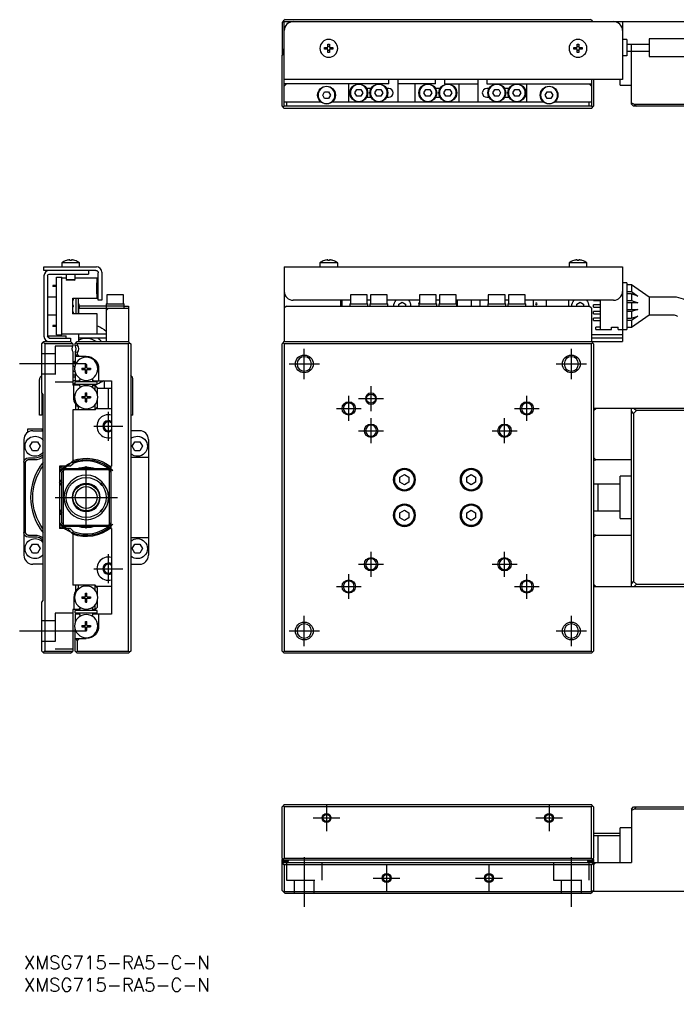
# Model space of a CAD drawing. Extents: x -1 to 626, y -8 to 214.
# Drawn here: x -1 to 146.9, y -8 to 210.4 of the extents above; entities that cross this region are included whole.
import ezdxf

# ---------------------------------------------------------------- set-up
doc = ezdxf.new("R2010")
doc.units = 0
doc.header["$LTSCALE"] = 0.5
doc.linetypes.add('CENTER', pattern=[50.8, 31.75, -6.35, 6.35, -6.35])
doc.linetypes.add('DASHED', pattern=[19.05, 12.7, -6.35])
for name, color, linetype in [('MSM_CENTER', 1, 'CENTER'), ('MSM_CONTINUOUS', 7, 'CONTINUOUS'), ('MSM_DASHED', 4, 'DASHED'), ('MSM_NARROW', 5, 'CONTINUOUS'), ('MSM_PART_NUMBER', 7, 'CONTINUOUS')]:
    doc.layers.add(name, color=color, linetype=linetype)
doc.styles.get("Standard").update_dxf_attribs({"font": 'txt.shx', "height": 1, "bigfont": 'bigfont.shx'})

# ---------------------------------------------------------------- blocks, each defined once
blk = doc.blocks.new('*U2')
at = {"layer": 'MSM_PART_NUMBER'}
blk.add_text('XMSG715-RA5-C-N', height=3, dxfattribs=at).set_placement((0, -3))
blk = doc.blocks.new('*U3')
at = {"layer": 'MSM_PART_NUMBER'}
blk.add_text('XMSG715-RA5-C-N', height=3, dxfattribs=at).set_placement((0, -8))

msp = doc.modelspace()

# ---------------------------------------------------------------- linework, layer by layer
at = {"layer": 'MSM_CENTER'}
for p, q in [((63, 129.6), (63, 136.4)), ((123, 129.6), (123, 136.4)), ((14, 133), (-1, 133)), ((59.6, 133), (66.4, 133)), ((119.6, 133), (126.4, 133)), ((78, 122.4), (78, 128)), ((73, 120.2), (73, 125.8)), ((75.2, 125.2), (80.8, 125.2)), ((113, 120.2), (113, 125.8)), ((70.2, 123), (75.8, 123)), ((110.2, 123), (115.8, 123)), ((19, 115.75), (19, 122.25)), ((78, 115.2), (78, 120.8)), ((108, 115.2), (108, 120.8)), ((15.75, 119), (22.25, 119)), ((75.2, 118), (80.8, 118)), ((105.2, 118), (110.8, 118)), ((14, 96), (14, 110)), ((7, 103), (21, 103)), ((19, 83.75), (19, 90.25)), ((78, 85.2), (78, 90.8)), ((108, 85.2), (108, 90.8)), ((75.2, 88), (80.8, 88)), ((105.2, 88), (110.8, 88)), ((15.75, 87), (22.25, 87)), ((73, 80.2), (73, 85.8)), ((113, 80.2), (113, 85.8)), ((70.2, 83), (75.8, 83)), ((110.2, 83), (115.8, 83)), ((63, 69.6), (63, 76.4)), ((123, 69.6), (123, 76.4)), ((-1, 73), (14, 73)), ((59.6, 73), (66.4, 73)), ((119.6, 73), (126.4, 73)), ((68, 34), (68, 28)), ((118, 34), (118, 28)), ((65, 31), (71, 31)), ((115, 31), (121, 31)), ((63, 22.19), (63, 11.04)), ((123, 11.04), (123, 22.19)), ((81.5, 20.5), (81.5, 14.5)), ((104.5, 20.5), (104.5, 14.5)), ((78.5, 17.5), (84.5, 17.5)), ((101.5, 17.5), (107.5, 17.5))]:
    msp.add_line(p, q, dxfattribs=at)
at = {"layer": 'MSM_CONTINUOUS'}
for p, q in [((58.35, 210.04), (58, 209.69)), ((58, 209.69), (58, 202.69)), ((58.7, 210.39), (58.35, 210.04)), ((58.5, 209.89), (58.35, 210.04)), ((58.5, 209.89), (150, 209.89)), ((58.5, 190.89), (58.5, 209.89)), ((58.7, 210.39), (127.3, 210.39)), ((127.65, 210.04), (127.3, 210.39)), ((127.65, 210.04), (127.5, 209.89)), ((127.8, 209.89), (127.65, 210.04)), ((134.5, 209.89), (134.5, 196.89)), ((135.5, 205.89), (134.5, 205.89)), ((135.5, 205.89), (135.5, 202.19)), ((161.7, 206.04), (140.5, 206.04)), ((140.5, 206.04), (140.5, 202.04)), ((58, 203.39), (58.5, 203.89)), ((58.5, 203.39), (58, 203.39)), ((58, 203.19), (58.5, 203.19)), ((67.57, 204.09), (68.3, 204.09)), ((68.3, 203.69), (67.57, 203.69)), ((68.3, 204.09), (68.3, 204.82)), ((68.3, 202.96), (68.3, 203.69)), ((68.7, 204.82), (68.7, 204.09)), ((68.7, 204.09), (69.43, 204.09)), ((68.7, 203.69), (68.7, 202.96)), ((69.43, 203.69), (68.7, 203.69)), ((123.57, 204.09), (124.3, 204.09)), ((124.3, 203.69), (123.57, 203.69)), ((124.3, 204.09), (124.3, 204.82)), ((124.3, 202.96), (124.3, 203.69)), ((124.7, 204.82), (124.7, 204.09)), ((124.7, 204.09), (125.43, 204.09)), ((124.7, 203.69), (124.7, 202.96)), ((125.43, 203.69), (124.7, 203.69)), ((140.5, 204.79), (135.5, 204.79)), ((135.5, 203.29), (140.5, 203.29)), ((136.5, 191.39), (136.5, 204.79)), ((58.1, 202.59), (58, 202.69)), ((58.25, 202.64), (58, 202.39)), ((58, 190.89), (58, 202.39)), ((58.1, 202.49), (58.1, 202.69)), ((58.5, 202.89), (58.25, 202.64)), ((58.5, 202.39), (58.25, 202.64)), ((58.5, 202.99), (58.4, 202.99)), ((135.5, 202.19), (134.5, 202.19)), ((140.5, 202.04), (161.7, 202.04)), ((134.5, 196.89), (58.5, 196.89)), ((82, 195.89), (82, 196.89)), ((84, 196.89), (84, 191.89)), ((92.5, 195.89), (92.5, 196.89)), ((94.5, 196.89), (94.5, 195.89)), ((102, 196.89), (102, 191.89)), ((104, 196.89), (104, 195.89)), ((127.5, 196.89), (127.5, 190.89)), ((128, 196.89), (128, 190.89)), ((134, 195.64), (134, 196.89)), ((58.5, 195.39), (59, 195.89)), ((82, 195.89), (58.5, 195.89)), ((73, 191.89), (73, 195.89)), ((74.38, 193.89), (74.82, 194.64)), ((74.82, 194.64), (75.68, 194.64)), ((75.68, 194.64), (76.12, 193.89)), ((78.02, 194.89), (76.98, 194.89)), ((78.88, 193.89), (79.32, 194.64)), ((79.32, 194.64), (80.18, 194.64)), ((80.18, 194.64), (80.62, 193.89)), ((82, 194.89), (81.48, 194.89)), ((92.5, 195.89), (84, 195.89)), ((87.8, 195.89), (87.8, 191.89)), ((89.88, 193.89), (90.32, 194.64)), ((90.32, 194.64), (91.18, 194.64)), ((91.18, 194.64), (91.62, 193.89)), ((93.52, 194.89), (92.48, 194.89)), ((94.38, 193.89), (94.82, 194.64)), ((94.5, 195.89), (102, 195.89)), ((94.82, 194.64), (95.68, 194.64)), ((95.68, 194.64), (96.12, 193.89)), ((97.8, 191.89), (97.8, 195.89)), ((104, 195.89), (127.5, 195.89)), ((104.52, 194.89), (104, 194.89)), ((105.38, 193.89), (105.82, 194.64)), ((105.82, 194.64), (106.68, 194.64)), ((106.68, 194.64), (107.12, 193.89)), ((109.02, 194.89), (107.98, 194.89)), ((109.88, 193.89), (110.32, 194.64)), ((110.32, 194.64), (111.18, 194.64)), ((111.18, 194.64), (111.62, 193.89)), ((113, 191.89), (113, 195.89)), ((127, 195.89), (127.5, 195.39)), ((134, 195.64), (136.5, 195.64)), ((67.13, 193.39), (67.57, 194.14)), ((67.57, 192.64), (67.13, 193.39)), ((67.57, 194.14), (68.43, 194.14)), ((68.43, 192.64), (67.57, 192.64)), ((68.43, 194.14), (68.87, 193.39)), ((68.87, 193.39), (68.43, 192.64)), ((74.82, 193.14), (74.38, 193.89)), ((75.68, 193.14), (74.82, 193.14)), ((76.12, 193.89), (75.68, 193.14)), ((76.98, 192.89), (78.02, 192.89)), ((79.32, 193.14), (78.88, 193.89)), ((80.18, 193.14), (79.32, 193.14)), ((80.62, 193.89), (80.18, 193.14)), ((81.48, 192.89), (82, 192.89)), ((90.32, 193.14), (89.88, 193.89)), ((91.18, 193.14), (90.32, 193.14)), ((91.62, 193.89), (91.18, 193.14)), ((92.48, 192.89), (93.52, 192.89)), ((94.82, 193.14), (94.38, 193.89)), ((95.68, 193.14), (94.82, 193.14)), ((96.12, 193.89), (95.68, 193.14)), ((104, 192.89), (104.52, 192.89)), ((105.82, 193.14), (105.38, 193.89)), ((106.68, 193.14), (105.82, 193.14)), ((107.12, 193.89), (106.68, 193.14)), ((107.98, 192.89), (109.02, 192.89)), ((110.32, 193.14), (109.88, 193.89)), ((111.18, 193.14), (110.32, 193.14)), ((111.62, 193.89), (111.18, 193.14)), ((117.13, 193.39), (117.57, 194.14)), ((117.57, 192.64), (117.13, 193.39)), ((117.57, 194.14), (118.43, 194.14)), ((118.43, 192.64), (117.57, 192.64)), ((118.43, 194.14), (118.87, 193.39)), ((118.87, 193.39), (118.43, 192.64)), ((58, 190.89), (58.25, 190.64)), ((58.25, 190.64), (58.5, 190.89)), ((58.25, 190.64), (58.5, 190.39)), ((58.5, 191.89), (66.68, 191.89)), ((127.5, 190.89), (58.5, 190.89)), ((127.5, 190.39), (58.5, 190.39)), ((59, 191.89), (59, 190.89)), ((69.32, 191.89), (116.68, 191.89)), ((119.32, 191.89), (127.5, 191.89)), ((127, 190.89), (127, 191.89)), ((127.5, 190.39), (128, 190.89)), ((127.5, 190.89), (127.75, 190.64)), ((136.5, 191.69), (137.11, 191.39)), ((137, 190.89), (136.5, 191.39)), ((150, 190.89), (137, 190.89)), ((137.11, 191.39), (137.61, 190.89)), ((137.11, 191.39), (150, 191.39)), ((12.5, 155.7), (8.5, 155.7)), ((8.5, 155.7), (8.5, 154.8)), ((9.57, 156.26), (9.55, 156.26)), ((10.3, 156.26), (10.3, 156.39)), ((10.7, 156.26), (10.3, 156.26)), ((10.7, 156.39), (10.7, 156.26)), ((11.45, 156.26), (11.43, 156.26)), ((12.5, 154.8), (12.5, 155.7)), ((70.5, 155.7), (66.5, 155.7)), ((66.5, 155.7), (66.5, 154.8)), ((67.57, 156.26), (67.55, 156.26)), ((68.3, 156.26), (68.3, 156.39)), ((68.7, 156.26), (68.3, 156.26)), ((68.7, 156.39), (68.7, 156.26)), ((69.45, 156.26), (69.43, 156.26)), ((70.5, 154.8), (70.5, 155.7)), ((126.5, 155.7), (122.5, 155.7)), ((122.5, 155.7), (122.5, 154.8)), ((123.57, 156.26), (123.55, 156.26)), ((124.3, 156.26), (124.3, 156.39)), ((124.7, 156.26), (124.3, 156.26)), ((124.7, 156.39), (124.7, 156.26)), ((125.45, 156.26), (125.43, 156.26)), ((126.5, 154.8), (126.5, 155.7)), ((4.5, 154), (4.5, 154.8)), ((4.5, 154.8), (16.3, 154.8)), ((16.2, 154), (4.5, 154)), ((5.7, 153.2), (14.5, 153.2)), ((9.5, 153.2), (9.5, 152)), ((11.5, 152), (11.5, 153.2)), ((14.5, 154), (14.5, 153.2)), ((16.7, 147.3), (16.7, 153.5)), ((17.5, 153.6), (17.5, 147.3)), ((58.5, 154.8), (134.5, 154.8)), ((58.5, 154.8), (58.5, 138)), ((134.5, 154.8), (134.5, 138)), ((4.5, 152.8), (4.5, 139.2)), ((5.3, 152.8), (5.3, 139.2)), ((7.3, 139.5), (7.3, 152.5)), ((7.3, 152.5), (8.5, 152.5)), ((8.5, 139.5), (8.5, 152.5)), ((9.5, 152.25), (8.5, 152.25)), ((9.5, 152), (11.5, 152)), ((9.5, 152), (9.7, 151.8)), ((11.3, 151.8), (9.7, 151.8)), ((11.3, 151.8), (11.5, 152)), ((16.5, 152.25), (11.5, 152.25)), ((16.4, 148.75), (16.4, 151.25)), ((16.5, 151.25), (16.4, 151.25)), ((16.5, 151.25), (16.5, 152.25)), ((135.5, 151.25), (134.5, 151.25)), ((135.5, 151.25), (135.5, 140.75)), ((136.5, 150.75), (135.5, 150.75)), ((136.5, 150.75), (136.5, 149.25)), ((140.5, 148), (136.5, 150.75)), ((7.3, 150.63), (6.5, 150.63)), ((6.5, 150.63), (6.5, 150.38)), ((7.3, 150.38), (6.5, 150.38)), ((16.4, 150.45), (16.5, 150.45)), ((16.4, 150.08), (16.5, 150.08)), ((16.4, 149.93), (16.5, 149.93)), ((16.4, 149.55), (16.5, 149.55)), ((16.5, 148.75), (16.4, 148.75)), ((16.5, 149.55), (16.5, 150.45)), ((16.5, 147.75), (16.5, 148.75)), ((135.5, 149.25), (136.5, 149.25)), ((136.5, 148.75), (135.5, 148.75)), ((136.5, 149.25), (137.95, 148.25)), ((136.5, 148.75), (136.5, 147.25)), ((137.95, 148.25), (136.5, 148.75)), ((7.3, 148), (5.3, 148)), ((11, 147.75), (16.5, 147.75)), ((11, 144.25), (11, 147.75)), ((11.7, 147.75), (11.7, 144.25)), ((12.2, 147.75), (12.2, 144.25)), ((17.5, 147.3), (16.7, 147.3)), ((18.5, 146.5), (18.5, 138)), ((18.5, 146.5), (22.5, 146.5)), ((22.4, 148.5), (18.6, 148.5)), ((18.6, 148.5), (18.6, 146.5)), ((22.4, 146.5), (22.4, 148.5)), ((22.5, 145.5), (22.5, 146.5)), ((73.35, 147.3), (60.5, 147.3)), ((71.2, 146), (71.2, 147.3)), ((71.5, 146), (71.5, 147.3)), ((73.25, 146.5), (77.25, 146.5)), ((73.25, 146.5), (73.25, 146)), ((77.15, 148.5), (73.35, 148.5)), ((73.35, 148.5), (73.35, 146.5)), ((77.15, 146.5), (77.15, 148.5)), ((77.85, 147.3), (77.15, 147.3)), ((77.25, 146), (77.25, 146.5)), ((77.75, 146.5), (81.75, 146.5)), ((77.75, 146.5), (77.75, 146)), ((81.65, 148.5), (77.85, 148.5)), ((77.85, 148.5), (77.85, 146.5)), ((81.65, 146.5), (81.65, 148.5)), ((88.85, 147.3), (81.65, 147.3)), ((81.75, 146), (81.75, 146.5)), ((84.25, 146.43), (85, 146.87)), ((84.25, 146), (84.25, 146.43)), ((85, 146.87), (85.75, 146.43)), ((85.75, 146.43), (85.75, 146)), ((88.75, 146.5), (92.75, 146.5)), ((88.75, 146.5), (88.75, 146)), ((92.65, 148.5), (88.85, 148.5)), ((88.85, 148.5), (88.85, 146.5)), ((92.65, 146.5), (92.65, 148.5)), ((93.35, 147.3), (92.65, 147.3)), ((92.75, 146), (92.75, 146.5)), ((93.25, 146.5), (97.25, 146.5)), ((93.25, 146.5), (93.25, 146)), ((97.15, 148.5), (93.35, 148.5)), ((93.35, 148.5), (93.35, 146.5)), ((97.15, 146.5), (97.15, 148.5)), ((104.35, 147.3), (97.15, 147.3)), ((97.25, 146), (97.25, 146.5)), ((97.34, 147.3), (97.34, 146)), ((100.54, 146), (100.54, 147.3)), ((102.42, 147.3), (102.42, 146)), ((104.25, 146.5), (108.25, 146.5)), ((104.25, 146.5), (104.25, 146)), ((108.15, 148.5), (104.35, 148.5)), ((104.35, 148.5), (104.35, 146.5)), ((108.15, 146.5), (108.15, 148.5)), ((108.85, 147.3), (108.15, 147.3)), ((108.25, 146), (108.25, 146.5)), ((108.75, 146.5), (112.75, 146.5)), ((108.75, 146.5), (108.75, 146)), ((112.65, 148.5), (108.85, 148.5)), ((108.85, 148.5), (108.85, 146.5)), ((112.65, 146.5), (112.65, 148.5)), ((132.5, 147.3), (112.65, 147.3)), ((112.75, 146), (112.75, 146.5)), ((114.5, 146), (114.5, 147.3)), ((117.44, 146), (117.44, 147.3)), ((122.34, 147.3), (122.34, 146)), ((124.25, 146.43), (125, 146.87)), ((124.25, 146), (124.25, 146.43)), ((125, 146.87), (125.75, 146.43)), ((125.75, 146.43), (125.75, 146)), ((128, 147.25), (128, 147.3)), ((128, 147.25), (129.5, 147.25)), ((129.5, 147.3), (129.5, 140.75)), ((135.5, 147.25), (136.5, 147.25)), ((137.95, 146.75), (135.5, 146.75)), ((136.5, 147.25), (137.95, 146.75)), ((136.5, 146.75), (136.5, 145.25)), ((140.5, 148), (140.5, 144)), ((146.1, 148), (140.5, 148)), ((16.5, 144.25), (11, 144.25)), ((12.35, 144.25), (12.35, 146)), ((12.5, 145.5), (12.5, 146)), ((22.5, 146), (12.5, 146)), ((12.5, 145.5), (23.5, 145.5)), ((16.5, 139.75), (16.5, 144.25)), ((18.5, 145), (19, 145.5)), ((22.5, 146), (23.5, 146)), ((23.5, 146), (23.5, 138)), ((59, 146), (58.5, 145.5)), ((59, 146), (127, 146)), ((127.5, 145.5), (127, 146)), ((127.5, 145.5), (127.5, 138)), ((128, 145.75), (128, 146.25)), ((129.5, 146.25), (128, 146.25)), ((128, 145.75), (129.5, 145.75)), ((128, 144.25), (128, 144.75)), ((129.5, 144.75), (128, 144.75)), ((128, 144.25), (129.5, 144.25)), ((135.5, 145.25), (137.95, 145.25)), ((136.5, 144.75), (135.5, 144.75)), ((137.95, 145.25), (136.5, 144.75)), ((136.5, 144.75), (136.5, 143.25)), ((5.3, 144), (7.3, 144)), ((128, 142.75), (128, 143.25)), ((129.5, 143.25), (128, 143.25)), ((128, 142.75), (129.5, 142.75)), ((135.5, 143.25), (136.5, 143.25)), ((136.5, 142.75), (135.5, 142.75)), ((136.5, 141.25), (140.5, 144)), ((137.95, 143.75), (136.5, 142.75)), ((136.5, 143.25), (137.95, 143.75)), ((136.5, 142.75), (136.5, 141.25)), ((140.5, 144), (146.1, 144)), ((6.5, 141.63), (6.5, 141.38)), ((7.3, 141.63), (6.5, 141.63)), ((7.3, 141.38), (6.5, 141.38)), ((128.5, 140.75), (128.5, 141.25)), ((129.5, 141.25), (128.5, 141.25)), ((128.5, 140.75), (132, 140.75)), ((132, 141.25), (133.5, 141.25)), ((132, 140.75), (132, 141.25)), ((133.5, 140.75), (133.5, 141.25)), ((133.5, 140.75), (135.5, 140.75)), ((135.5, 141.25), (136.5, 141.25)), ((4, 137.5), (4.35, 137.85)), ((4.5, 138), (4.35, 137.85)), ((4.35, 137.85), (4.7, 137.5)), ((4.5, 138), (10.5, 138)), ((5.5, 139.3), (9.5, 139.3)), ((5.5, 139.3), (5.5, 138.85)), ((5.7, 138.8), (10.5, 138.8)), ((7.3, 139.5), (8.5, 139.5)), ((8.35, 139.5), (8.35, 139.3)), ((8.5, 139.75), (18.5, 139.75)), ((9.5, 138.8), (9.5, 139.3)), ((10.5, 138.8), (10.5, 138)), ((11, 137.5), (10.5, 138)), ((11.5, 137.5), (12, 138)), ((11.75, 137.75), (12, 137.5)), ((12, 138), (23.5, 138)), ((12.35, 138), (12.35, 139.75)), ((18.5, 138.75), (12.35, 138.75)), ((23.75, 137.75), (23.5, 138)), ((23.5, 137.5), (23.75, 137.75)), ((23.75, 137.75), (24, 137.5)), ((58, 137.5), (58.25, 137.75)), ((58.25, 137.75), (58.5, 138)), ((58.25, 137.75), (58.5, 137.5)), ((58.5, 138), (134.5, 138)), ((134.5, 139.5), (127.5, 139.5)), ((134.5, 138.8), (127.5, 138.8)), ((127.5, 138), (127.75, 137.75)), ((127.5, 137.5), (127.75, 137.75)), ((127.75, 137.75), (128, 137.5)), ((4, 126.5), (4, 137.5)), ((4.7, 137.5), (4.7, 68.5)), ((11, 137.5), (4.7, 137.5)), ((11, 137.5), (11, 137.06)), ((11, 135.74), (11, 128.2)), ((11.5, 137.06), (11.5, 137.5)), ((12, 137.23), (11.5, 137.06)), ((12, 135.57), (11.5, 135.74)), ((11.5, 135.74), (11.5, 132.61)), ((12, 137.5), (12, 137.23)), ((23.5, 137.5), (12, 137.5)), ((12, 135.57), (12, 135.2)), ((23.5, 68.5), (23.5, 137.5)), ((24, 137.5), (24, 68.5)), ((58, 68.5), (58, 137.5)), ((58.5, 137.5), (58.5, 68.5)), ((127.5, 137.5), (58.5, 137.5)), ((127.5, 68.5), (127.5, 137.5)), ((128, 137.5), (128, 68.5)), ((11, 133.28), (11.5, 133.28)), ((14, 134.7), (11.5, 134.7)), ((12, 135.2), (11.65, 134.7)), ((12.5, 134.7), (12, 135.2)), ((11.5, 131.19), (11.5, 129.2)), ((13, 132.05), (13.8, 132.05)), ((13, 132.05), (13, 131.76)), ((13, 131.76), (13.8, 131.76)), ((13.53, 131.76), (13.53, 132.05)), ((13.86, 132.9), (14.15, 132.9)), ((13.86, 132.11), (13.86, 132.9)), ((14.15, 132.37), (13.86, 132.37)), ((13.86, 130.9), (13.86, 131.7)), ((13.86, 131.43), (14.15, 131.43)), ((14.15, 132.11), (14.15, 132.9)), ((14.15, 130.9), (14.15, 131.7)), ((14.21, 132.05), (15, 132.05)), ((14.21, 131.76), (15, 131.76)), ((14.47, 131.76), (14.47, 132.05)), ((15, 132.05), (15, 131.76)), ((16.8, 131.9), (16.8, 129.2)), ((3.5, 121.5), (3.5, 129.5)), ((11.5, 130.5), (11, 130.5)), ((11.5, 130), (11, 130)), ((11, 129.25), (11.5, 129.25)), ((11.5, 129.2), (12.45, 129.2)), ((11.5, 128.4), (11.5, 129)), ((16.5, 129), (11.5, 129)), ((12.45, 129.2), (12.6, 129.46)), ((12.48, 129.25), (12.51, 129.25)), ((13.86, 130.9), (14.15, 130.9)), ((15.4, 129.46), (15.55, 129.2)), ((15.49, 129.25), (15.52, 129.25)), ((15.55, 129.2), (19.7, 129.2)), ((16.5, 128.4), (16.5, 129)), ((18, 129.2), (18, 127.45)), ((19.7, 129.2), (19.7, 110)), ((24.5, 121.5), (24.5, 129.5)), ((12.45, 128.2), (11, 128.2)), ((11.2, 125.5), (11.2, 128.2)), ((16.5, 128.4), (11.5, 128.4)), ((12.45, 128.2), (12.58, 127.98)), ((15.55, 128.2), (15.42, 127.98)), ((15.55, 128.2), (16, 128.2)), ((16, 127.16), (16, 128.2)), ((16.5, 127.7), (16, 128.2)), ((16.5, 127.7), (16.5, 126.21)), ((19.7, 127.45), (16.5, 127.45)), ((19, 122.95), (19, 127.45)), ((4, 126.5), (4, 121.5)), ((4.35, 126.15), (4, 126.5)), ((4.35, 79.85), (4.35, 126.15)), ((13, 125.65), (13.8, 125.65)), ((13, 125.65), (13, 125.36)), ((13, 125.36), (13.8, 125.36)), ((13.53, 125.36), (13.53, 125.65)), ((13.86, 126.5), (14.15, 126.5)), ((13.86, 125.71), (13.86, 126.5)), ((14.15, 125.97), (13.86, 125.97)), ((13.86, 124.5), (13.86, 125.3)), ((13.86, 125.03), (14.15, 125.03)), ((13.86, 124.5), (14.15, 124.5)), ((14.15, 125.71), (14.15, 126.5)), ((14.15, 124.5), (14.15, 125.3)), ((14.21, 125.65), (15, 125.65)), ((14.21, 125.36), (15, 125.36)), ((14.47, 125.36), (14.47, 125.65)), ((15, 125.65), (15, 125.36)), ((16.5, 124.79), (16.5, 122.95)), ((16, 122.7), (11, 122.7)), ((11, 122.7), (11, 110.5)), ((11.7, 122.7), (11.7, 123.9)), ((12.2, 123.36), (12.2, 122.7)), ((16, 122.7), (16, 123.84)), ((16, 122.7), (16.5, 123.2)), ((16.5, 123), (16.3, 123)), ((16.5, 122.95), (19.7, 122.95)), ((128, 122.5), (128.5, 123)), ((165.5, 123), (128, 123)), ((136.5, 83), (136.5, 123)), ((137, 121.89), (136.5, 122.39)), ((137.61, 122.5), (137, 121.89)), ((137.11, 123), (137.61, 122.5)), ((150, 122.5), (137.61, 122.5)), ((4, 121.5), (3.5, 121.5)), ((24.5, 121.5), (24, 121.5)), ((137, 121.89), (137, 84.11)), ((0.9, 118.4), (4.1, 118.4)), ((0.9, 117.67), (0.9, 118.4)), ((2, 118), (4.35, 118)), ((4.1, 118.4), (4.1, 118)), ((26, 118), (24, 118)), ((0, 116), (0, 90)), ((28, 116), (28, 112)), ((1.35, 114.5), (1.92, 115.5)), ((1.92, 113.5), (1.35, 114.5)), ((1.92, 115.5), (3.08, 115.5)), ((3.08, 115.5), (3.65, 114.5)), ((3.65, 114.5), (3.08, 113.5)), ((24.35, 114.5), (24.92, 115.5)), ((24.92, 113.5), (24.35, 114.5)), ((24.92, 115.5), (26.08, 115.5)), ((26.08, 115.5), (26.65, 114.5)), ((26.65, 114.5), (26.08, 113.5)), ((1, 111.9), (2.5, 111.9)), ((1.13, 111.52), (2.5, 111.52)), ((3.08, 113.5), (1.92, 113.5)), ((28, 112), (24, 112)), ((26.08, 113.5), (24.92, 113.5)), ((28, 112), (28, 94)), ((128.5, 111.49), (128, 111.99)), ((128, 111.31), (128.5, 111.49)), ((136.5, 111.49), (128.5, 111.49)), ((0.38, 95.23), (0.38, 110.77)), ((10.5, 110), (8, 110)), ((8, 110), (8, 96)), ((9, 109.2), (8.8, 109)), ((9, 109.2), (9.3, 109.5)), ((19, 109.2), (9, 109.2)), ((9.3, 109.5), (18.7, 109.5)), ((9.79, 110), (11, 111.21)), ((11, 110.5), (10.5, 110)), ((18.7, 109.5), (19, 109.2)), ((19.2, 109), (19, 109.2)), ((19.5, 110), (19.5, 96)), ((19.7, 110), (19.5, 110)), ((8.5, 108.7), (8.8, 109)), ((8.5, 97.3), (8.5, 108.7)), ((8.8, 109), (8.8, 97)), ((19.2, 97), (19.2, 109)), ((19.2, 109), (19.5, 108.7)), ((84.5, 107.58), (85.5, 108.15)), ((84.5, 106.42), (84.5, 107.58)), ((85.5, 108.15), (86.5, 107.58)), ((86.5, 107.58), (86.5, 106.42)), ((99.5, 107.58), (100.5, 108.15)), ((99.5, 106.42), (99.5, 107.58)), ((100.5, 108.15), (101.5, 107.58)), ((101.5, 107.58), (101.5, 106.42)), ((134, 98.25), (134, 107.75)), ((136.5, 107.75), (134, 107.75)), ((17.2, 105.98), (17.2, 106.16)), ((17.2, 105.98), (17.43, 105.75)), ((17.43, 105.92), (17.43, 105.75)), ((17.43, 105.75), (17.56, 105.75)), ((17.56, 105.75), (17.56, 105.75)), ((85.5, 105.85), (84.5, 106.42)), ((86.5, 106.42), (85.5, 105.85)), ((100.5, 105.85), (99.5, 106.42)), ((101.5, 106.42), (100.5, 105.85)), ((134, 106), (128, 106)), ((129, 100), (129, 106)), ((11.04, 101.94), (11.04, 101.94)), ((16.97, 101.94), (16.97, 101.94)), ((12.56, 100.2), (12.63, 100.2)), ((12.69, 100.14), (12.63, 100.2)), ((15.38, 100.2), (15.31, 100.14)), ((15.38, 100.2), (15.44, 100.2)), ((17.43, 100.25), (17.2, 100.03)), ((17.2, 99.84), (17.2, 100.03)), ((17.43, 100.25), (17.43, 100.08)), ((17.56, 100.25), (17.43, 100.25)), ((17.56, 100.25), (17.56, 100.25)), ((84.5, 99.58), (85.5, 100.15)), ((84.5, 98.42), (84.5, 99.58)), ((85.5, 97.85), (84.5, 98.42)), ((85.5, 100.15), (86.5, 99.58)), ((86.5, 98.42), (85.5, 97.85)), ((86.5, 99.58), (86.5, 98.42)), ((99.5, 99.58), (100.5, 100.15)), ((99.5, 98.42), (99.5, 99.58)), ((100.5, 97.85), (99.5, 98.42)), ((100.5, 100.15), (101.5, 99.58)), ((101.5, 98.42), (100.5, 97.85)), ((101.5, 99.58), (101.5, 98.42)), ((128, 100), (134, 100)), ((9.3, 96.5), (8.5, 97.3)), ((9, 96.8), (19, 96.8)), ((18.7, 96.5), (9.3, 96.5)), ((19, 96.8), (18.7, 96.5)), ((19, 96.8), (19.2, 97)), ((19.5, 97.3), (19.2, 97)), ((134, 98.25), (136.5, 98.25)), ((2.5, 94.1), (1, 94.1)), ((2.5, 94.48), (1.13, 94.48)), ((10.5, 96), (8, 96)), ((11, 94.79), (9.79, 96)), ((10.5, 96), (11, 95.5)), ((11, 95.5), (11, 83.3)), ((19.7, 96), (19.5, 96)), ((19.7, 96), (19.7, 76.8)), ((24, 94), (28, 94)), ((28, 94), (28, 90)), ((128.5, 94.51), (128, 94.69)), ((128, 94.01), (128.5, 94.51)), ((128.5, 94.51), (136.5, 94.51)), ((1.35, 91.5), (1.92, 92.5)), ((1.92, 92.5), (3.08, 92.5)), ((3.08, 92.5), (3.65, 91.5)), ((24.35, 91.5), (24.92, 92.5)), ((24.92, 92.5), (26.08, 92.5)), ((26.08, 92.5), (26.65, 91.5)), ((1.92, 90.5), (1.35, 91.5)), ((3.08, 90.5), (1.92, 90.5)), ((3.65, 91.5), (3.08, 90.5)), ((24.92, 90.5), (24.35, 91.5)), ((26.08, 90.5), (24.92, 90.5)), ((26.65, 91.5), (26.08, 90.5)), ((4.35, 88), (2, 88)), ((24, 88), (26, 88)), ((16, 83.3), (11, 83.3)), ((11.7, 82.1), (11.7, 83.3)), ((12.2, 83.3), (12.2, 82.64)), ((16, 82.16), (16, 83.3)), ((16.5, 82.8), (16, 83.3)), ((19.7, 83), (16.3, 83)), ((128.5, 83), (128, 83.5)), ((128, 83), (165.5, 83)), ((136.5, 83.61), (137, 84.11)), ((137, 84.11), (137.61, 83.5)), ((137.61, 83.5), (137.11, 83)), ((137.61, 83.5), (150, 83.5)), ((13.86, 81.5), (14.15, 81.5)), ((13.86, 80.71), (13.86, 81.5)), ((14.15, 80.97), (13.86, 80.97)), ((14.15, 80.71), (14.15, 81.5)), ((16.5, 82.8), (16.5, 81.21)), ((4, 79.5), (4.35, 79.85)), ((4, 68.5), (4, 79.5)), ((11.2, 80.5), (11.2, 77.8)), ((13, 80.65), (13.8, 80.65)), ((13, 80.65), (13, 80.36)), ((13, 80.36), (13.8, 80.36)), ((13.53, 80.36), (13.53, 80.65)), ((13.86, 79.5), (13.86, 80.3)), ((13.86, 80.03), (14.15, 80.03)), ((13.86, 79.5), (14.15, 79.5)), ((14.15, 79.5), (14.15, 80.3)), ((14.21, 80.65), (15, 80.65)), ((14.21, 80.36), (15, 80.36)), ((14.47, 80.36), (14.47, 80.65)), ((15, 80.65), (15, 80.36)), ((16, 77.8), (16, 78.84)), ((16.5, 79.79), (16.5, 78.3)), ((11, 77.8), (11, 68.5)), ((12.45, 77.8), (11, 77.8)), ((11.5, 77), (11.5, 77.6)), ((16.5, 77.6), (11.5, 77.6)), ((16.5, 77), (11.5, 77)), ((12.45, 76.8), (11.5, 76.8)), ((11.5, 76.8), (11.5, 74.81)), ((12.45, 77.8), (12.58, 78.02)), ((12.45, 76.8), (12.6, 76.54)), ((15.4, 76.54), (15.55, 76.8)), ((15.55, 77.8), (15.42, 78.02)), ((16, 77.8), (15.55, 77.8)), ((19.7, 76.8), (15.55, 76.8)), ((16, 77.8), (16.5, 78.3)), ((16.5, 77), (16.5, 77.6)), ((16.8, 76.8), (16.8, 74.1)), ((13.86, 75.1), (14.15, 75.1)), ((13.86, 74.31), (13.86, 75.1)), ((14.15, 74.57), (13.86, 74.57)), ((14.15, 74.31), (14.15, 75.1)), ((11.5, 68.5), (11.5, 73.39)), ((13, 74.25), (13.8, 74.25)), ((13, 74.25), (13, 73.96)), ((13, 73.96), (13.8, 73.96)), ((13.53, 73.96), (13.53, 74.25)), ((13.86, 73.1), (13.86, 73.9)), ((13.86, 73.63), (14.15, 73.63)), ((13.86, 73.1), (14.15, 73.1)), ((14.15, 73.1), (14.15, 73.9)), ((14.21, 74.25), (15, 74.25)), ((14.21, 73.96), (15, 73.96)), ((14.47, 73.96), (14.47, 74.25)), ((15, 74.25), (15, 73.96)), ((11.5, 71.3), (14, 71.3)), ((11.65, 71.3), (12, 70.8)), ((12, 70.8), (12.5, 71.3)), ((12, 70.8), (12, 68.5)), ((4.35, 68.15), (4, 68.5)), ((4.7, 68.5), (4.35, 68.15)), ((4.35, 68.15), (4.5, 68)), ((10.5, 68), (4.5, 68)), ((4.7, 68.5), (11, 68.5)), ((10.5, 68), (11, 68.5)), ((12, 68), (11.5, 68.5)), ((12, 68.5), (11.75, 68.25)), ((12, 68.5), (23.5, 68.5)), ((23.5, 68), (12, 68)), ((23.75, 68.25), (23.5, 68.5)), ((23.5, 68), (23.75, 68.25)), ((24, 68.5), (23.75, 68.25)), ((58.25, 68.25), (58, 68.5)), ((58.5, 68.5), (58.25, 68.25)), ((58.5, 68), (58.25, 68.25)), ((58.5, 68.5), (127.5, 68.5)), ((127.5, 68), (58.5, 68)), ((127.75, 68.25), (127.5, 68.5)), ((128, 68.5), (127.5, 68)), ((58.25, 33.75), (58, 33.5)), ((58, 22), (58, 33.5)), ((58.5, 34), (58.25, 33.75)), ((58.5, 33.5), (58.25, 33.75)), ((58.5, 34), (127.5, 34)), ((58.5, 33.5), (58.5, 22)), ((127.5, 33.5), (58.5, 33.5)), ((127.75, 33.75), (127.5, 34)), ((127.75, 33.75), (127.5, 33.5)), ((127.5, 22), (127.5, 33.5)), ((128, 33.5), (127.75, 33.75)), ((128, 33.5), (128, 22)), ((136.5, 33), (137, 33.5)), ((137.11, 33), (136.5, 32.69)), ((136.5, 33), (136.5, 21)), ((137, 33.5), (150, 33.5)), ((137.61, 33.5), (137.11, 33)), ((150, 33), (137.11, 33)), ((134, 21), (134, 28.75)), ((136.5, 28.75), (134, 28.75)), ((134, 27.5), (128, 27.5)), ((134, 27), (128, 27)), ((129, 21), (129, 27)), ((58, 22), (58.25, 21.75)), ((58.1, 21.7), (58.1, 21.9)), ((58.25, 21.75), (58.5, 22)), ((58.5, 22), (127.5, 22)), ((127.5, 22), (127.75, 21.75)), ((127.5, 21.5), (128, 22)), ((127.9, 21.9), (127.9, 21.7)), ((58, 21.7), (58.1, 21.8)), ((58, 14.7), (58, 21.7)), ((58, 21.2), (59.4, 21.2)), ((58.5, 20.5), (58, 21)), ((58, 21), (136.5, 21)), ((58.25, 21.75), (58.5, 21.5)), ((58.4, 21.4), (59.1, 21.4)), ((127.5, 21.5), (58.5, 21.5)), ((58.5, 20.5), (58.5, 14.5)), ((127.5, 20.5), (58.5, 20.5)), ((59.4, 21.5), (59.4, 21.2)), ((126.6, 21.5), (126.6, 21.2)), ((128, 21.2), (126.6, 21.2)), ((126.9, 21.4), (127.6, 21.4)), ((128, 21), (127.5, 20.5)), ((127.5, 14.5), (127.5, 20.5)), ((127.9, 21.8), (128, 21.7)), ((128, 21.7), (128, 14.5)), ((128, 20.5), (128.5, 21)), ((58, 14.7), (58.7, 14)), ((58.35, 14.35), (58.5, 14.5)), ((58.5, 14.5), (127.5, 14.5)), ((127.3, 14), (58.7, 14)), ((127.3, 14), (127.65, 14.35)), ((127.5, 14.5), (127.65, 14.35)), ((127.65, 14.35), (128, 14.7)), ((150, 14.5), (127.8, 14.5))]:
    msp.add_line(p, q, dxfattribs=at)
at = {"layer": 'MSM_CONTINUOUS', "extrusion": (0, 0, -1)}
for p, q in [((0.68, 111.38), (0.7, 111.39)), ((0.7, 111.39), (0.72, 111.41)), ((0.72, 111.41), (0.75, 111.42)), ((0.75, 111.42), (0.78, 111.44)), ((0.78, 111.44), (0.8, 111.45)), ((0.8, 111.45), (0.83, 111.46)), ((0.83, 111.46), (0.86, 111.47)), ((0.86, 111.47), (0.89, 111.48)), ((0.89, 111.48), (0.92, 111.49)), ((0.92, 111.49), (0.94, 111.5)), ((0.94, 111.5), (0.97, 111.5)), ((0.97, 111.5), (0.99, 111.51)), ((0.99, 111.51), (1.02, 111.51)), ((1.02, 111.51), (1.05, 111.51)), ((1.05, 111.51), (1.08, 111.52)), ((1.08, 111.52), (1.1, 111.52)), ((1.1, 111.52), (1.13, 111.52)), ((0.38, 110.84), (0.39, 110.87)), ((0.38, 110.8), (0.38, 110.84)), ((0.38, 110.77), (0.38, 110.8)), ((0.39, 110.9), (0.4, 110.93)), ((0.39, 110.87), (0.39, 110.9)), ((0.4, 110.96), (0.41, 110.99)), ((0.4, 110.93), (0.4, 110.96)), ((0.41, 110.99), (0.42, 111.02)), ((0.42, 111.02), (0.43, 111.05)), ((0.43, 111.05), (0.44, 111.07)), ((0.44, 111.07), (0.45, 111.1)), ((0.45, 111.1), (0.47, 111.13)), ((0.47, 111.13), (0.48, 111.16)), ((0.48, 111.16), (0.5, 111.19)), ((0.5, 111.19), (0.52, 111.22)), ((0.52, 111.22), (0.54, 111.25)), ((0.54, 111.25), (0.56, 111.27)), ((0.56, 111.27), (0.58, 111.29)), ((0.58, 111.29), (0.6, 111.31)), ((0.6, 111.31), (0.62, 111.33)), ((0.62, 111.33), (0.64, 111.34)), ((0.64, 111.34), (0.66, 111.36)), ((0.66, 111.36), (0.68, 111.38)), ((0.38, 95.2), (0.38, 95.23)), ((0.38, 95.18), (0.38, 95.2)), ((0.39, 95.15), (0.38, 95.18)), ((0.39, 95.12), (0.39, 95.15)), ((0.39, 95.09), (0.39, 95.12)), ((0.4, 95.07), (0.39, 95.09)), ((0.4, 95.04), (0.4, 95.07)), ((0.41, 95.02), (0.4, 95.04)), ((0.42, 94.99), (0.41, 95.02)), ((0.43, 94.96), (0.42, 94.99)), ((0.44, 94.93), (0.43, 94.96)), ((0.45, 94.9), (0.44, 94.93)), ((0.46, 94.88), (0.45, 94.9)), ((0.48, 94.85), (0.46, 94.88)), ((0.49, 94.82), (0.48, 94.85)), ((0.51, 94.8), (0.49, 94.82)), ((0.52, 94.78), (0.51, 94.8)), ((0.54, 94.76), (0.52, 94.78)), ((0.56, 94.74), (0.54, 94.76)), ((0.57, 94.72), (0.56, 94.74)), ((0.59, 94.7), (0.57, 94.72)), ((0.61, 94.68), (0.59, 94.7)), ((0.63, 94.66), (0.61, 94.68)), ((0.65, 94.64), (0.63, 94.66)), ((0.68, 94.62), (0.65, 94.64)), ((0.71, 94.6), (0.68, 94.62)), ((0.74, 94.58), (0.71, 94.6)), ((0.77, 94.57), (0.74, 94.58)), ((0.8, 94.55), (0.77, 94.57)), ((0.83, 94.54), (0.8, 94.55)), ((0.85, 94.53), (0.83, 94.54)), ((0.88, 94.52), (0.85, 94.53)), ((0.91, 94.51), (0.88, 94.52)), ((0.94, 94.5), (0.91, 94.51)), ((0.97, 94.5), (0.94, 94.5)), ((1, 94.49), (0.97, 94.5)), ((1.03, 94.49), (1, 94.49)), ((1.06, 94.48), (1.03, 94.49)), ((1.1, 94.48), (1.06, 94.48)), ((1.13, 94.48), (1.1, 94.48))]:
    msp.add_line(p, q, dxfattribs=at)
for centre, radius in [((-68.5, 203.89), 2), ((-124.5, 203.89), 2), ((-68, 193.39), 1.9), ((-75.25, 193.89), 1.9), ((-79.75, 193.89), 1.9), ((-90.75, 193.89), 1.9), ((-95.25, 193.89), 1.9), ((-106.25, 193.89), 1.9), ((-110.75, 193.89), 1.9), ((-118, 193.39), 1.9), ((-115.13, 146.47), 0.2), ((-14, 131.9), 2.6), ((-63, 133), 1.62), ((-123, 133), 1.62), ((-14, 125.5), 2.6), ((-73, 123), 1.23), ((-113, 123), 1.23), ((-78, 118), 1.23), ((-108, 118), 1.23), ((-85.5, 107), 2.5), ((-85.5, 107), 2.25), ((-100.5, 107), 2.5), ((-100.5, 107), 2.25), ((-14, 103), 5), ((-14, 103), 3.15), ((-85.5, 99), 2.5), ((-85.5, 99), 2.25), ((-100.5, 99), 2.5), ((-100.5, 99), 2.25), ((-78, 88), 1.23), ((-108, 88), 1.23), ((-14, 80.5), 2.6), ((-73, 83), 1.23), ((-113, 83), 1.23), ((-14, 74.1), 2.6), ((-63, 73), 1.62), ((-123, 73), 1.62)]:
    msp.add_circle(centre, radius, dxfattribs=at)
at = {"layer": 'MSM_CONTINUOUS'}
for centre, radius in [((68, 193.39), 2), ((75.25, 193.89), 2), ((79.75, 193.89), 2), ((90.75, 193.89), 2), ((95.25, 193.89), 2), ((106.25, 193.89), 2), ((110.75, 193.89), 2), ((118, 193.39), 2), ((78, 125.2), 1.01), ((14, 103), 4.5), ((14, 103), 3), ((68, 31), 0.783), ((118, 31), 0.783), ((81.5, 17.5), 0.783), ((104.5, 17.5), 0.783)]:
    msp.add_circle(centre, radius, dxfattribs=at)
for centre, radius, start, end in [((60.5, 207.89), 2, 90, 180), ((132.5, 207.89), 2, 0, 90), ((68.5, 203.89), 0.435, 152.6335, 207.3665), ((68.5, 203.89), 0.435, 62.6335, 117.3665), ((68.5, 203.89), 0.435, 242.6335, 297.3665), ((68.5, 203.89), 0.435, 332.6335, 27.3665), ((124.5, 203.89), 0.435, 152.6335, 207.3665), ((124.5, 203.89), 0.435, 62.6335, 117.3665), ((124.5, 203.89), 0.435, 242.6335, 297.3665), ((124.5, 203.89), 0.435, 332.6335, 27.3665), ((58.4, 202.69), 0.3, 90, 180), ((82, 193.89), 1, 270, 90), ((104, 193.89), 1, 90, 270), ((10.5, 153.2), 3.2, 107.27, 128.6822), ((10.5, 153.2), 3.19, 93.5904, 106.9053), ((10.5, 153.2), 3.19, 73.0947, 86.4096), ((10.5, 153.2), 3.2, 51.3178, 72.73), ((68.5, 153.2), 3.2, 107.27, 128.6822), ((68.5, 153.2), 3.19, 93.5904, 106.9053), ((68.5, 153.2), 3.19, 73.0947, 86.4096), ((68.5, 153.2), 3.2, 51.3178, 72.73), ((124.5, 153.2), 3.2, 107.27, 128.6822), ((124.5, 153.2), 3.19, 93.5904, 106.9053), ((124.5, 153.2), 3.19, 73.0947, 86.4096), ((124.5, 153.2), 3.2, 51.3178, 72.73), ((5.7, 152.8), 1.2, 90, 180), ((16.3, 153.6), 1.2, 0, 90), ((60.5, 149.3), 2, 180, 270), ((132.5, 149.3), 2, 270, 0), ((10.9, 147.5), 0.25, 293.5782, 66.4218), ((146.1, 143), 5, 40, 90), ((10.9, 146), 0.25, 293.5782, 66.4218), ((10.9, 144.5), 0.25, 293.5782, 66.4218), ((5.7, 139.2), 1.2, 180, 270), ((8.5, 138.75), 1, 131.4096, 146.633), ((14, 135), 3.75, 53.1301, 116.1039), ((14, 135), 4.57, 41.0301, 55.1418), ((11.75, 136.4), 1, 138.5904, 221.4096), ((10.75, 136.4), 1, 318.5904, 41.4096), ((14, 135), 3.75, 216.8699, 226.6705), ((14, 135), 4.57, 228.9699, 236.8962), ((4.5, 129.5), 1, 119.9999, 180), ((14, 128.7), 1.59, 143.8028, 169.1069), ((14, 128.7), 1.59, 10.8931, 36.1972), ((23.5, 129.5), 1, 0, 59.9999), ((14, 128.7), 1.59, 190.8931, 216.1972), ((14.12, 128.82), 1.75, 208.6217, 217.006), ((14, 128.7), 1.59, 323.8028, 349.1069), ((13.89, 128.82), 1.75, 322.994, 331.3783), ((14, 125.5), 2.8, 214.7719, 229.9948), ((19, 119), 2.6, 74.3815, 285.6185), ((2, 116), 2, 90, 180), ((19, 119), 1.01, 45.9346, 314.0654), ((26, 116), 2, 0, 90), ((2.5, 114.5), 2.6, 270, 315.3603), ((2.5, 114.5), 2.98, 270, 308.3451), ((14, 103), 12.5, 140.5338, 219.4662), ((14, 103), 8.2, 121.3881, 137.0297), ((14, 103), 8.2, 47.8764, 111.4601), ((14, 103), 6.5, 147.7958, 157.3801), ((14, 103), 6.5, 202.6199, 212.2042), ((14, 103), 8.2, 222.9703, 238.6119), ((14, 103), 8.5, 225.0991, 314.9009), ((14, 103), 8.2, 248.5399, 312.1236), ((2.5, 91.5), 2.98, 51.6549, 90), ((2.5, 91.5), 2.6, 44.6397, 90), ((2, 90), 2, 180, 270), ((19, 87), 2.6, 74.3815, 285.6185), ((26, 90), 2, 270, 0), ((19, 87), 1.01, 45.9346, 314.0654), ((14, 80.5), 2.8, 130.0052, 180), ((14, 77.3), 1.59, 143.8028, 169.1069), ((14, 77.3), 1.59, 190.8931, 216.1972), ((14.12, 77.42), 1.75, 210, 217.006), ((14, 77.3), 1.59, 10.8931, 36.1972), ((14, 77.3), 1.59, 323.8028, 349.1069), ((13.89, 77.42), 1.75, 322.994, 330), ((58.4, 21.7), 0.3, 180, 270), ((59.1, 21.7), 0.3, 270, 318.1897), ((126.9, 21.7), 0.3, 221.8103, 270), ((127.6, 21.7), 0.3, 270, 0)]:
    msp.add_arc(centre, radius, start, end, dxfattribs=at)
at = {"layer": 'MSM_CONTINUOUS', "extrusion": (0, 0, -1)}
for centre, radius, start, end in [((-68.5, 203.89), 0.95, 347.8468, 12.1532), ((-68.5, 203.89), 0.95, 77.8468, 102.1532), ((-68.5, 203.89), 0.95, 167.8468, 192.1532), ((-124.5, 203.89), 0.95, 347.8468, 12.1532), ((-124.5, 203.89), 0.95, 77.8468, 102.1532), ((-124.5, 203.89), 0.95, 167.8468, 192.1532), ((-68.5, 203.89), 0.95, 257.8468, 282.1532), ((-124.5, 203.89), 0.95, 257.8468, 282.1532), ((-5.7, 152.8), 0.4, 0, 90), ((-16.2, 153.5), 0.5, 90, 180), ((-10.35, 146), 2, 157.6684, 202.3316), ((-85, 146), 1.9, 0.0001, 43.1736), ((-85, 146), 1.9, 136.8264, 180), ((-88.94, 146.64), 0.2, 317.5458, 61.6406), ((-125, 146), 1.9, 360, 43.1736), ((-125, 146), 1.9, 136.8264, 180), ((-146.1, 143), 1, 90, 140), ((-14, 135), 7, 110.9248, 130.0052), ((-127.36, 140.92), 0.2, 135.9308, 224.0692), ((-5.7, 139.2), 0.4, 270, 0), ((-10.75, 136.4), 1.5, 146.4427, 213.5573), ((-10.35, 135.28), 2, 234.9004, 251.0344), ((-14, 131.9), 2.8, 90, 180), ((-13.8, 132.11), 0.06, 180, 270), ((-13.8, 131.7), 0.06, 90, 180), ((-14.21, 132.11), 0.06, 270, 0), ((-14.21, 131.7), 0.06, 0, 90), ((-14.12, 128.59), 1.75, 30, 37.006), ((-13.89, 128.59), 1.75, 142.994, 150), ((-14, 135), 7, 235.9523, 249.0752), ((-14, 135), 7, 290.9248, 295.3769), ((-14, 135), 7, 283.7291, 289.463), ((-14, 135), 7, 250.537, 256.2709), ((-14, 125.5), 2.8, 325.2281, 0), ((-13.8, 125.71), 0.06, 180, 270), ((-13.8, 125.3), 0.06, 90, 180), ((-14.21, 125.71), 0.06, 270, 0), ((-14.21, 125.3), 0.06, 0, 90), ((-2.5, 114.5), 2.25, 214.6921, 145.3079), ((-25.5, 114.5), 2.25, 48.1897, 311.8103), ((-1, 110.9), 1, 0, 90), ((-14, 103), 8.5, 45.0991, 134.9009), ((-14, 103), 8.8, 70.0677, 128.6822), ((-14, 103), 12, 323.5298, 36.4702), ((-14, 103), 9, 48.1897, 51.0576), ((-14, 103), 8.8, 47.0141, 52.6982), ((-14, 103), 6.8, 72.9174, 107.0826), ((-14, 103), 6.8, 28.0725, 36.0189), ((-14, 103), 6.8, 323.9811, 331.9275), ((-14, 103), 8.8, 307.3018, 312.9859), ((-14, 103), 9, 308.9424, 311.8103), ((-14, 103), 8.8, 231.3178, 289.9323), ((-14, 103), 6.8, 252.9174, 287.0826), ((-1, 95.1), 1, 270, 0), ((-2.5, 91.5), 2.25, 214.6921, 145.3079), ((-25.5, 91.5), 2.25, 48.1897, 311.8103), ((-13.8, 80.71), 0.06, 180, 270), ((-13.8, 80.3), 0.06, 90, 180), ((-14.21, 80.71), 0.06, 270, 0), ((-14.21, 80.3), 0.06, 0, 90), ((-14.12, 77.19), 1.75, 28.6217, 37.006), ((-13.89, 77.19), 1.75, 142.994, 151.3783), ((-13.8, 74.31), 0.06, 180, 270), ((-14.21, 74.31), 0.06, 270, 0), ((-13.8, 73.9), 0.06, 90, 180), ((-14, 74.1), 2.8, 180, 270), ((-14.21, 73.9), 0.06, 0, 90)]:
    msp.add_arc(centre, radius, start, end, dxfattribs=at)
at = {"layer": 'MSM_DASHED'}
for p, q in [((10.95, 137), (7, 137)), ((7, 137), (7, 129)), ((7, 135.25), (4, 135.25)), ((4, 130.75), (7, 130.75)), ((7, 129), (11, 129)), ((7, 77), (7, 69)), ((11, 77), (7, 77)), ((7, 75.25), (4, 75.25)), ((4, 70.75), (7, 70.75)), ((7, 69), (11, 69)), ((59, 21), (59, 17)), ((67, 17), (67, 21)), ((119, 21), (119, 17)), ((127, 17), (127, 21)), ((59, 17), (67, 17)), ((60.75, 17), (60.75, 14)), ((65.25, 14), (65.25, 17)), ((119, 17), (127, 17)), ((120.75, 17), (120.75, 14)), ((125.25, 14), (125.25, 17))]:
    msp.add_line(p, q, dxfattribs=at)
at = {"layer": 'MSM_NARROW'}
for p, q in [((17.56, 105.75), (17.56, 105.75)), ((17.56, 100.25), (17.56, 100.25))]:
    msp.add_line(p, q, dxfattribs=at)
for centre, radius in [((63, 133), 2), ((123, 133), 2), ((73, 123), 1.5), ((113, 123), 1.5), ((78, 118), 1.5), ((108, 118), 1.5), ((14, 103), 2.46), ((78, 88), 1.5), ((108, 88), 1.5), ((73, 83), 1.5), ((113, 83), 1.5), ((63, 73), 2), ((123, 73), 2), ((68, 31), 1), ((118, 31), 1), ((81.5, 17.5), 1), ((104.5, 17.5), 1)]:
    msp.add_circle(centre, radius, dxfattribs=at)
at = {"layer": 'MSM_NARROW', "extrusion": (0, 0, -1)}
msp.add_circle((-78, 125.2), 1.25, dxfattribs=at)
at = {"layer": 'MSM_NARROW'}
for centre in [(19, 119), (19, 87)]:
    msp.add_arc(centre, 1.25, 55.9442, 304.0558, dxfattribs=at)

# ---------------------------------------------------------------- block references
at = {"layer": 'MSM_CONTINUOUS'}
for name in ['*U2', '*U3']:
    msp.add_blockref(name, (0, 0), dxfattribs=at)

doc.saveas('drawing.dxf')
